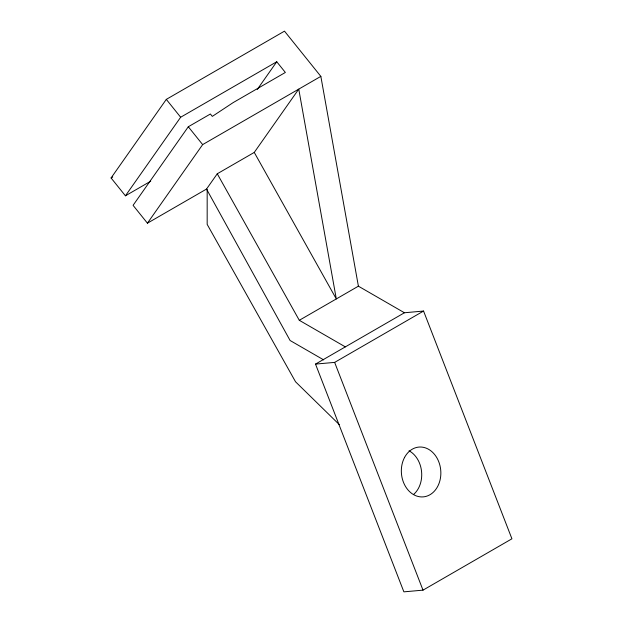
<?xml version="1.0" encoding="UTF-8"?>
<svg xmlns="http://www.w3.org/2000/svg" width="623" height="623" viewBox="0 0 623 623"><rect width="100%" height="100%" fill="white"/><g stroke="black" fill="none" stroke-linecap="round" stroke-linejoin="round"><path stroke-width="0.93" d="M150.711 181.207L125.425 195.809L111.073 177.96L166.302 99.384L284.493 31.15L320.845 76.372L358.396 286.183L404.428 312.762L423.562 311.048L511.927 538.802L423.009 590.145L403.875 591.85L315.511 364.097L404.428 312.762M125.425 195.809L180.654 117.241L276.752 61.755L285.357 72.463L233.22 102.569L212.311 116.384L210.395 114.001L188.302 126.757L133.073 205.333L147.425 223.182L206.517 189.065L217.263 173.778L254.262 152.417L298.752 89.128L336.303 298.939L254.262 152.417M147.425 223.182L202.654 144.606L320.845 76.372M257.221 89.533L276.752 61.755M111.073 177.96L112.755 176.987M217.263 173.778L299.297 320.3L358.396 286.183M315.511 364.097L334.644 362.391L423.562 311.048M299.297 320.3L345.329 346.879M323.672 359.884L290.1 340.501L206.517 189.065M339.333 424.645L295.536 381.774L207.171 224.381L207.171 189.447M166.302 99.384L180.654 117.241M188.302 126.757L202.654 144.606M334.644 362.391L423.009 590.145M409.023 450.772A24.99 19.71 84.9 0 1 421.545 471.338A24.99 19.71 84.9 0 1 413.742 494.335M404.607 457.352A24.99 19.71 84.9 0 0 419.918 496.804A24.99 19.71 84.9 0 0 438.771 461.768A24.99 19.71 84.9 0 0 404.607 457.352"/></g></svg>
